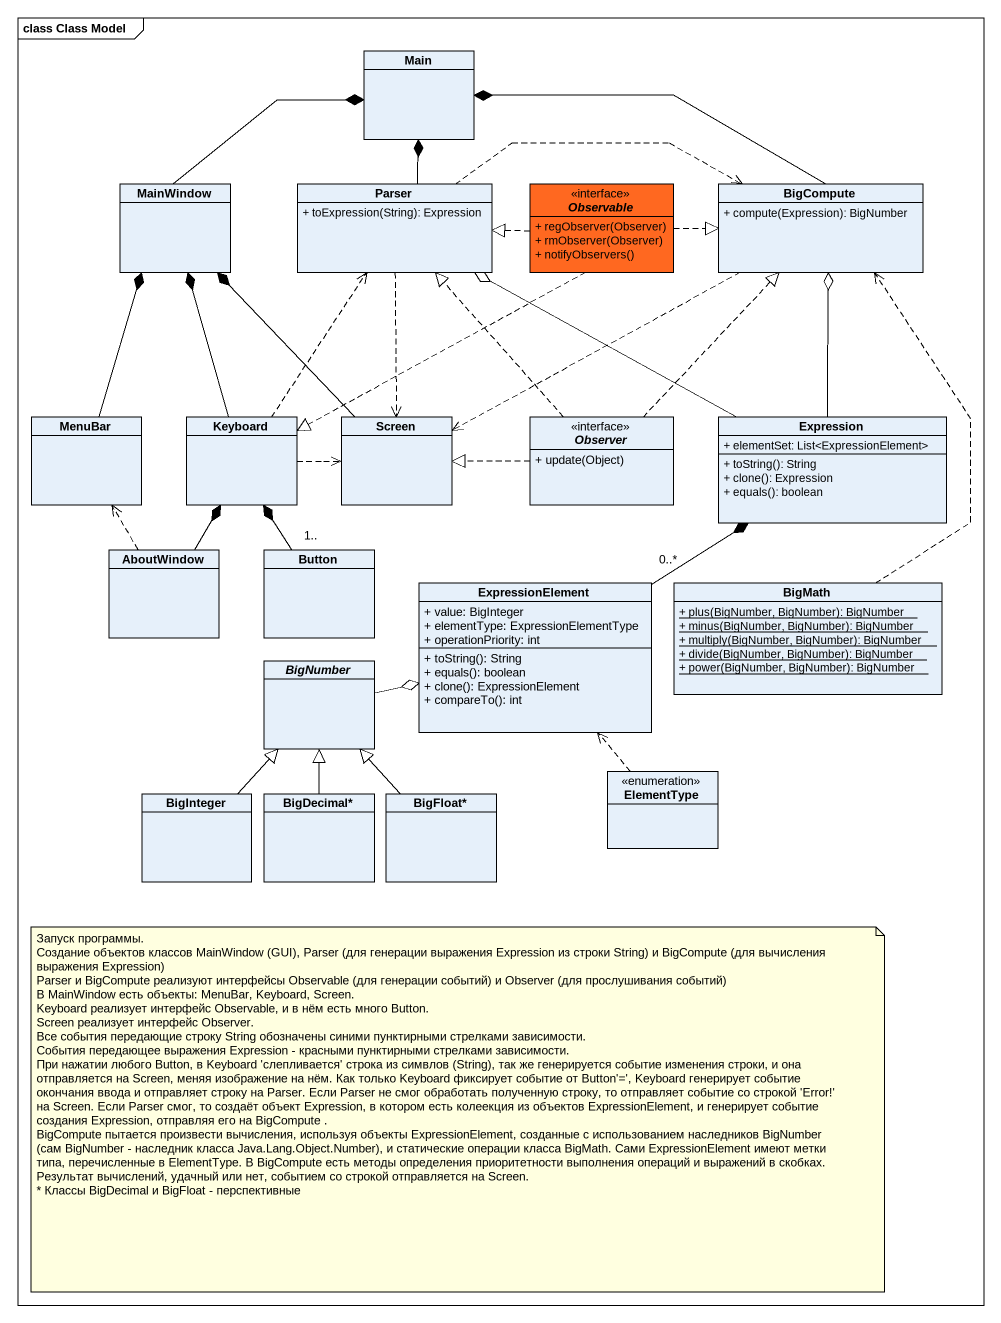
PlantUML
@startuml
mainframe class Class Model
hide circle
hide empty members
skinparam classAttributeIconSize 0
class Main
class MainWindow
class Parser {
  + toExpression(String): Expression
}
interface Observable #FF6820 {
  + regObserver(Observer)
  + rmObserver(Observer)
  + notifyObservers()
}
class BigCompute {
  + compute(Expression): BigNumber
}
class MenuBar
class Keyboard
class Screen
interface Observer {
  + update(Object)
}
class Expression {
  + elementSet: List<ExpressionElement>
  + toString(): String
  + clone(): Expression
  + equals(): boolean
}
class AboutWindow
class Button
class ExpressionElement {
  + value: BigInteger
  + elementType: ExpressionElementType
  + operationPriority: int
  + toString(): String
  + equals(): boolean
  + clone(): ExpressionElement
  + compareTo(): int
}
class BigMath {
  {static} + plus(BigNumber, BigNumber): BigNumber
  {static} + minus(BigNumber, BigNumber): BigNumber
  {static} + multiply(BigNumber, BigNumber): BigNumber
  {static} + divide(BigNumber, BigNumber): BigNumber
  {static} + power(BigNumber, BigNumber): BigNumber
}
abstract class BigNumber
class BigInteger
class "BigDecimal*" as BigDecimal
class "BigFloat*" as BigFloat
enum ElementType
MainWindow -right-* Main
Parser -up-* Main
Parser .right.> BigCompute
Parser ..> Screen
Observable .left.|> Parser
Observable .right.|> BigCompute
Observable ..|> Keyboard
BigCompute -left-* Main
BigCompute .left.> Screen
MenuBar -up-* MainWindow
Keyboard -up-* MainWindow
Keyboard .up.> Parser
Keyboard .right.> Screen
Screen -up-* MainWindow
Observer .up.|> Parser
Observer .up.|> BigCompute
Observer .left.|> Screen
Expression -left-o Parser
Expression -up-o BigCompute
AboutWindow .up.> MenuBar
AboutWindow -up-* Keyboard
Button "1.." -up-* Keyboard
ExpressionElement "0..*" -up-* Expression
BigMath .up.> BigCompute
BigNumber -right-o ExpressionElement
BigInteger -up-|> BigNumber
BigDecimal -up-|> BigNumber
BigFloat -up-|> BigNumber
ElementType .up.> ExpressionElement
note as N1
  Запуск программы.
  Создание объектов классов MainWindow (GUI), Parser (для генерации выражения Expression из строки String) и BigCompute (для вычисления выражения Expression)
  Parser и BigCompute реализуют интерфейсы Observable (для генерации событий) и Observer (для прослушивания событий)
  В MainWindow есть объекты: MenuBar, Keyboard, Screen.
  Keyboard реализует интерфейс Observable, и в нём есть много Button.
  Screen реализует интерфейс Observer.
  Все события передающие строку String обозначены синими пунктирными стрелками зависимости.
  События передающее выражения Expression - красными пунктирными стрелками зависимости.
  При нажатии любого Button, в Keyboard 'слепливается' строка из симвлов (String), так же генерируется событие изменения строки, и она отправляется на Screen, меняя изображение на нём. Как только Keyboard фиксирует событие от Button'=', Keyboard генерирует событие окончания ввода и отправляет строку на Parser. Если Parser не смог обработать полученную строку, то отправляет событие со строкой 'Error!' на Screen. Если Parser смог, то создаёт объект Expression, в котором есть колеекция из объектов ExpressionElement, и генерирует событие создания Expression, отправляя его на BigCompute .
  BigCompute пытается произвести вычисления, используя объекты ExpressionElement, созданные с использованием наследников BigNumber (сам BigNumber - наследник класса Java.Lang.Object.Number), и статические операции класса BigMath. Сами ExpressionElement имеют метки типа, перечисленные в ElementType. В BigCompute есть методы определения приоритетности выполнения операций и выражений в скобках. Результат вычислений, удачный или нет, событием со строкой отправляется на Screen.
  * Классы BigDecimal и BigFloat - перспективные
end note
@enduml
